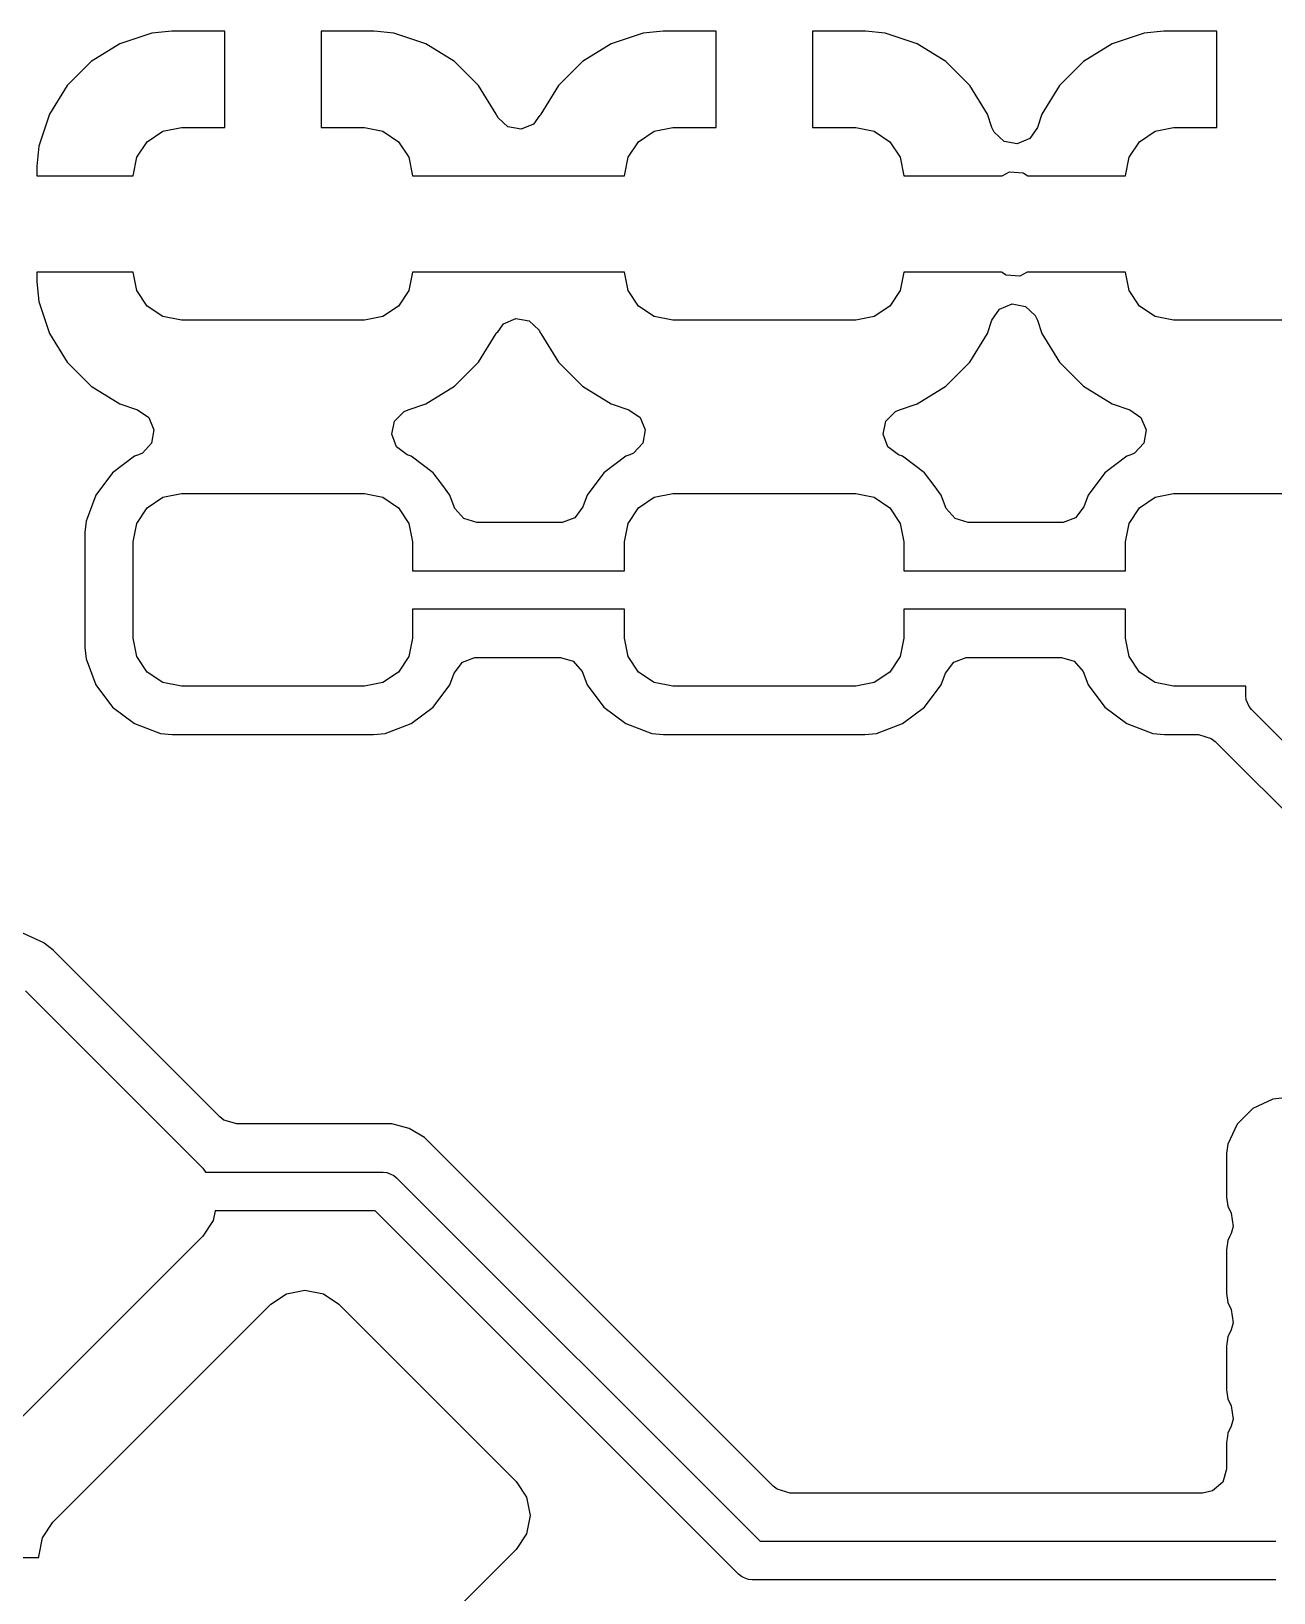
# Model space of a CAD drawing. Extents: x 0 to 90, y 0 to 55.
# Drawn here: x 33.9 to 40.34, y 39.75 to 47.85 of the extents above; entities that cross this region are included whole.
import ezdxf

# ---------------------------------------------------------------- set-up
doc = ezdxf.new("R2010")
doc.units = 0
doc.layers.add('BLACK', color=7, linetype='CONTINUOUS')

msp = doc.modelspace()

# ---------------------------------------------------------------- linework, layer by layer
at = {"layer": 'BLACK', "linetype": 'CONTINUOUS'}
for p, q in [((34.522302, 47.839504), (34.35588, 47.784357)), ((34.625013, 47.849997), (34.522302, 47.839504)), ((34.625028, 47.849998), (34.625013, 47.849997)), ((34.9, 47.849998), (34.625028, 47.849998)), ((34.9, 47.349999), (34.9, 47.849998)), ((35.67498, 47.849998), (35.4, 47.849998)), ((35.4, 47.849998), (35.4, 47.349999)), ((35.77769, 47.839505), (35.67498, 47.849998)), ((35.777697, 47.839504), (35.77769, 47.839505)), ((35.944119, 47.784357), (35.777697, 47.839504)), ((37.072302, 47.839504), (36.90588, 47.784357)), ((37.175013, 47.849997), (37.072302, 47.839504)), ((37.175028, 47.849998), (37.175013, 47.849997)), ((37.45, 47.849998), (37.175028, 47.849998)), ((37.45, 47.349999), (37.45, 47.849998)), ((38.22498, 47.849998), (37.95, 47.849998)), ((37.95, 47.849998), (37.95, 47.349999)), ((38.32769, 47.839505), (38.22498, 47.849998)), ((38.327697, 47.839504), (38.32769, 47.839505)), ((38.494119, 47.784357), (38.327697, 47.839504)), ((39.672302, 47.839504), (39.50588, 47.784357)), ((39.775013, 47.849997), (39.672302, 47.839504)), ((39.775028, 47.849998), (39.775013, 47.849997)), ((40.05, 47.849998), (39.775028, 47.849998)), ((40.05, 47.349999), (40.05, 47.849998)), ((34.355875, 47.784355), (34.206654, 47.692314)), ((34.35588, 47.784357), (34.355875, 47.784355)), ((35.944124, 47.784355), (35.944119, 47.784357)), ((36.093345, 47.692314), (35.944124, 47.784355)), ((36.905875, 47.784355), (36.756654, 47.692314)), ((36.90588, 47.784357), (36.905875, 47.784355)), ((38.494124, 47.784355), (38.494119, 47.784357)), ((38.643345, 47.692314), (38.494124, 47.784355)), ((39.505875, 47.784355), (39.356654, 47.692314)), ((39.50588, 47.784357), (39.505875, 47.784355)), ((34.206654, 47.692314), (34.082684, 47.568344)), ((36.217315, 47.568344), (36.093345, 47.692314)), ((36.756654, 47.692314), (36.632684, 47.568344)), ((38.767315, 47.568344), (38.643345, 47.692314)), ((39.356654, 47.692314), (39.232684, 47.568344)), ((34.082684, 47.568344), (33.990643, 47.419123)), ((36.309356, 47.419123), (36.217315, 47.568344)), ((36.632684, 47.568344), (36.540643, 47.419123)), ((38.859356, 47.419123), (38.767315, 47.568344)), ((39.232684, 47.568344), (39.140643, 47.419123)), ((33.990641, 47.419118), (33.935494, 47.252696)), ((33.990643, 47.419123), (33.990641, 47.419118)), ((36.312408, 47.412578), (36.309356, 47.419123)), ((36.313001, 47.412854), (36.312408, 47.412578)), ((36.318451, 47.400923), (36.313001, 47.412854)), ((36.534771, 47.413893), (36.502947, 47.367914)), ((36.537592, 47.412578), (36.534771, 47.413893)), ((36.540643, 47.419123), (36.537592, 47.412578)), ((38.859358, 47.419118), (38.859356, 47.419123)), ((38.882294, 47.349903), (38.859358, 47.419118)), ((39.140641, 47.419118), (39.117706, 47.349903)), ((39.140643, 47.419123), (39.140641, 47.419118)), ((34.579329, 47.330969), (34.675, 47.349999)), ((34.675, 47.349999), (34.9, 47.349999)), ((35.4, 47.349999), (35.625, 47.349999)), ((35.625, 47.349999), (35.720671, 47.330969)), ((36.369657, 47.353387), (36.318451, 47.400923)), ((36.438435, 47.341082), (36.369657, 47.353387)), ((36.502947, 47.367914), (36.438435, 47.341082)), ((37.129329, 47.330969), (37.225, 47.349999)), ((37.225, 47.349999), (37.45, 47.349999)), ((37.95, 47.349999), (38.175, 47.349999)), ((38.175, 47.349999), (38.270671, 47.330969)), ((38.893442, 47.325493), (38.882294, 47.349903)), ((39.117706, 47.349903), (39.077934, 47.292458)), ((39.729329, 47.330969), (39.825, 47.349999)), ((39.825, 47.349999), (40.05, 47.349999)), ((33.935493, 47.252689), (33.925, 47.149985)), ((33.935494, 47.252696), (33.935493, 47.252689)), ((34.44403, 47.19567), (34.498223, 47.276776)), ((34.498223, 47.276776), (34.579329, 47.330969)), ((35.720671, 47.330969), (35.801777, 47.276776)), ((35.801777, 47.276776), (35.85597, 47.19567)), ((36.99403, 47.19567), (37.048223, 47.276776)), ((37.048223, 47.276776), (37.129329, 47.330969)), ((38.270671, 47.330969), (38.351777, 47.276776)), ((38.351777, 47.276776), (38.40597, 47.19567)), ((38.944642, 47.27795), (38.893442, 47.325493)), ((39.013418, 47.265635), (38.944642, 47.27795)), ((39.077934, 47.292458), (39.013418, 47.265635)), ((39.59403, 47.19567), (39.648223, 47.276776)), ((39.648223, 47.276776), (39.729329, 47.330969)), ((34.425, 47.099999), (34.44403, 47.19567)), ((35.85597, 47.19567), (35.875, 47.099999)), ((36.975, 47.099999), (36.99403, 47.19567)), ((38.40597, 47.19567), (38.425, 47.099999)), ((39.575, 47.099999), (39.59403, 47.19567)), ((33.925, 47.149985), (33.925, 47.099999)), ((33.925, 47.099999), (34.425, 47.099999)), ((35.875, 47.099999), (36.975, 47.099999)), ((38.425, 47.099999), (38.935541, 47.099999)), ((38.935541, 47.099999), (38.973641, 47.120803)), ((38.973641, 47.120803), (39.043333, 47.115819)), ((39.043333, 47.115819), (39.067949, 47.099999)), ((39.067949, 47.099999), (39.575, 47.099999)), ((34.425, 46.599999), (33.925001, 46.599999)), ((33.925001, 46.599999), (33.925001, 46.550012)), ((33.925001, 46.550012), (33.935494, 46.447301)), ((34.44403, 46.504328), (34.425, 46.599999)), ((35.875, 46.599999), (35.85597, 46.504328)), ((36.975, 46.599999), (35.875, 46.599999)), ((36.99403, 46.504328), (36.975, 46.599999)), ((38.425, 46.599999), (38.40597, 46.504328)), ((38.932049, 46.599999), (38.425, 46.599999)), ((38.956666, 46.584178), (38.932049, 46.599999)), ((39.026358, 46.579194), (38.956666, 46.584178)), ((39.064459, 46.599999), (39.026358, 46.579194)), ((39.575, 46.599999), (39.064459, 46.599999)), ((39.59403, 46.504328), (39.575, 46.599999)), ((33.935494, 46.447301), (33.990641, 46.280879)), ((34.498223, 46.423222), (34.44403, 46.504328)), ((35.85597, 46.504328), (35.801777, 46.423222)), ((37.048223, 46.423222), (36.99403, 46.504328)), ((38.40597, 46.504328), (38.351777, 46.423222)), ((39.648223, 46.423222), (39.59403, 46.504328)), ((34.579329, 46.369029), (34.498223, 46.423222)), ((34.675, 46.349999), (34.579329, 46.369029)), ((35.720671, 46.369029), (35.625, 46.349999)), ((35.801777, 46.423222), (35.720671, 46.369029)), ((36.346959, 46.332008), (36.411445, 46.358902)), ((36.411445, 46.358902), (36.480235, 46.346663)), ((37.129329, 46.369029), (37.048223, 46.423222)), ((37.225, 46.349999), (37.129329, 46.369029)), ((38.270671, 46.369029), (38.175, 46.349999)), ((38.351777, 46.423222), (38.270671, 46.369029)), ((38.882293, 46.350093), (38.922065, 46.407538)), ((38.922065, 46.407538), (38.98658, 46.434362)), ((38.98658, 46.434362), (39.055356, 46.422048)), ((39.055356, 46.422048), (39.106557, 46.374505)), ((39.106557, 46.374505), (39.117704, 46.350096)), ((39.729329, 46.369029), (39.648223, 46.423222)), ((39.825, 46.349999), (39.729329, 46.369029)), ((33.990641, 46.280879), (33.990643, 46.280874)), ((33.990643, 46.280874), (34.082684, 46.131653)), ((35.625, 46.349999), (34.675, 46.349999)), ((36.217315, 46.131653), (36.309356, 46.280874)), ((36.309356, 46.280874), (36.312408, 46.28742)), ((36.312408, 46.28742), (36.315246, 46.286096)), ((36.315246, 46.286096), (36.346959, 46.332008)), ((36.480235, 46.346663), (36.531487, 46.299177)), ((36.531487, 46.299177), (36.537002, 46.287145)), ((36.537002, 46.287145), (36.537592, 46.28742)), ((36.537592, 46.28742), (36.540643, 46.280874)), ((36.540643, 46.280874), (36.632684, 46.131653)), ((38.175, 46.349999), (37.225, 46.349999)), ((38.767315, 46.131653), (38.859356, 46.280874)), ((38.859356, 46.280874), (38.859359, 46.280881)), ((38.859359, 46.280881), (38.882293, 46.350093)), ((39.117704, 46.350096), (39.14064, 46.280882)), ((39.14064, 46.280882), (39.140643, 46.280874)), ((39.140643, 46.280874), (39.232684, 46.131653)), ((40.775, 46.349999), (39.825, 46.349999)), ((34.082684, 46.131653), (34.206654, 46.007683)), ((36.093345, 46.007683), (36.217315, 46.131653)), ((36.632684, 46.131653), (36.756654, 46.007683)), ((38.643345, 46.007683), (38.767315, 46.131653)), ((39.232684, 46.131653), (39.356654, 46.007683)), ((34.206654, 46.007683), (34.355875, 45.915642)), ((35.944124, 45.915642), (36.093345, 46.007683)), ((36.756654, 46.007683), (36.905875, 45.915642)), ((38.494124, 45.915642), (38.643345, 46.007683)), ((39.356654, 46.007683), (39.505875, 45.915642)), ((34.355875, 45.915642), (34.355878, 45.915641)), ((34.355878, 45.915641), (34.448138, 45.885069)), ((34.448138, 45.885069), (34.505582, 45.845296)), ((35.782032, 45.826787), (35.831437, 45.876194)), ((35.831437, 45.876194), (35.851862, 45.885069)), ((35.851862, 45.885069), (35.944119, 45.91564)), ((35.944119, 45.91564), (35.944124, 45.915642)), ((36.905875, 45.915642), (36.905878, 45.915641)), ((36.905878, 45.915641), (36.998138, 45.885069)), ((36.998138, 45.885069), (37.055582, 45.845296)), ((38.332032, 45.826787), (38.381437, 45.876194)), ((38.381437, 45.876194), (38.401862, 45.885069)), ((38.401862, 45.885069), (38.494119, 45.91564)), ((38.494119, 45.91564), (38.494124, 45.915642)), ((39.505875, 45.915642), (39.505878, 45.915641)), ((39.505878, 45.915641), (39.598138, 45.885069)), ((39.598138, 45.885069), (39.655582, 45.845296)), ((34.505582, 45.845296), (34.532405, 45.78078)), ((35.767182, 45.758514), (35.782032, 45.826787)), ((37.055582, 45.845296), (37.082405, 45.78078)), ((38.317182, 45.758514), (38.332032, 45.826787)), ((39.655582, 45.845296), (39.682405, 45.78078)), ((34.52009, 45.712004), (34.472546, 45.660804)), ((34.532405, 45.78078), (34.52009, 45.712004)), ((35.791601, 45.69305), (35.767182, 45.758514)), ((37.07009, 45.712004), (37.022546, 45.660804)), ((37.082405, 45.78078), (37.07009, 45.712004)), ((38.341601, 45.69305), (38.317182, 45.758514)), ((39.67009, 45.712004), (39.622546, 45.660804)), ((39.682405, 45.78078), (39.67009, 45.712004)), ((34.432664, 45.643794), (34.317455, 45.557548)), ((34.432673, 45.643799), (34.432664, 45.643794)), ((34.452465, 45.651181), (34.432673, 45.643799)), ((34.472546, 45.660804), (34.452465, 45.651181)), ((35.847533, 45.65118), (35.791601, 45.69305)), ((35.867331, 45.643797), (35.847533, 45.65118)), ((35.982546, 45.557547), (35.867331, 45.643797)), ((36.982664, 45.643794), (36.867455, 45.557548)), ((36.982673, 45.643799), (36.982664, 45.643794)), ((37.002465, 45.651181), (36.982673, 45.643799)), ((37.022546, 45.660804), (37.002465, 45.651181)), ((38.397533, 45.65118), (38.341601, 45.69305)), ((38.417331, 45.643797), (38.397533, 45.65118)), ((38.532546, 45.557547), (38.417331, 45.643797)), ((39.582664, 45.643794), (39.467455, 45.557548)), ((39.582673, 45.643799), (39.582664, 45.643794)), ((39.602465, 45.651181), (39.582673, 45.643799)), ((39.622546, 45.660804), (39.602465, 45.651181)), ((34.317452, 45.557545), (34.231206, 45.442336)), ((34.317455, 45.557548), (34.317452, 45.557545)), ((36.031938, 45.491568), (35.982546, 45.557547)), ((36.867452, 45.557545), (36.781206, 45.442336)), ((36.867455, 45.557548), (36.867452, 45.557545)), ((38.581938, 45.491568), (38.532546, 45.557547)), ((39.467452, 45.557545), (39.381206, 45.442336)), ((39.467455, 45.557548), (39.467452, 45.557545)), ((36.068793, 45.442336), (36.031938, 45.491568)), ((38.618793, 45.442336), (38.581938, 45.491568)), ((34.231204, 45.442332), (34.185647, 45.320186)), ((34.231206, 45.442336), (34.231204, 45.442332)), ((34.498223, 45.376778), (34.579329, 45.430971)), ((34.579329, 45.430971), (34.675, 45.450001)), ((34.675, 45.450001), (35.625, 45.450001)), ((35.625, 45.450001), (35.720671, 45.430971)), ((35.720671, 45.430971), (35.801777, 45.376778)), ((36.068796, 45.442332), (36.068793, 45.442336)), ((36.091609, 45.381168), (36.068796, 45.442332)), ((36.781204, 45.442332), (36.758391, 45.381168)), ((36.781206, 45.442336), (36.781204, 45.442332)), ((37.048223, 45.376778), (37.129329, 45.430971)), ((37.129329, 45.430971), (37.225, 45.450001)), ((37.225, 45.450001), (38.175, 45.450001)), ((38.175, 45.450001), (38.270671, 45.430971)), ((38.270671, 45.430971), (38.351777, 45.376778)), ((38.618796, 45.442332), (38.618793, 45.442336)), ((38.641609, 45.381168), (38.618796, 45.442332)), ((39.381204, 45.442332), (39.358391, 45.381168)), ((39.381206, 45.442336), (39.381204, 45.442332)), ((39.648223, 45.376778), (39.729329, 45.430971)), ((39.729329, 45.430971), (39.825, 45.450001)), ((39.825, 45.450001), (40.775, 45.450001)), ((34.180909, 45.307484), (34.1745, 45.247874)), ((34.185647, 45.320186), (34.180909, 45.307484)), ((34.44403, 45.295672), (34.498223, 45.376778)), ((35.801777, 45.376778), (35.85597, 45.295672)), ((36.094997, 45.37299), (36.091609, 45.381168)), ((36.140752, 45.320186), (36.094997, 45.37299)), ((36.207791, 45.300501), (36.140752, 45.320186)), ((36.71652, 45.325234), (36.651056, 45.300817)), ((36.758391, 45.381168), (36.71652, 45.325234)), ((36.99403, 45.295672), (37.048223, 45.376778)), ((38.351777, 45.376778), (38.40597, 45.295672)), ((38.644997, 45.37299), (38.641609, 45.381168)), ((38.690752, 45.320186), (38.644997, 45.37299)), ((38.757791, 45.300501), (38.690752, 45.320186)), ((39.31652, 45.325234), (39.251056, 45.300817)), ((39.358391, 45.381168), (39.31652, 45.325234)), ((39.59403, 45.295672), (39.648223, 45.376778)), ((34.1745, 45.247874), (34.1745, 45.247865)), ((34.1745, 45.247865), (34.1745, 44.65213)), ((34.425, 45.200001), (34.44403, 45.295672)), ((35.85597, 45.295672), (35.875, 45.200001)), ((36.642209, 45.300501), (36.207791, 45.300501)), ((36.651056, 45.300817), (36.642209, 45.300501)), ((36.975, 45.200001), (36.99403, 45.295672)), ((38.40597, 45.295672), (38.425, 45.200001)), ((39.242209, 45.300501), (38.757791, 45.300501)), ((39.251056, 45.300817), (39.242209, 45.300501)), ((39.575, 45.200001), (39.59403, 45.295672)), ((34.425, 44.700001), (34.425, 45.200001)), ((35.875, 45.200001), (35.875, 45.050001)), ((36.975, 45.050001), (36.975, 45.200001)), ((38.425, 45.200001), (38.425, 45.050001)), ((39.575, 45.050001), (39.575, 45.200001)), ((35.875, 45.050001), (36.975, 45.050001)), ((38.425, 45.050001), (39.575, 45.050001)), ((36.975, 44.850001), (35.875, 44.850001)), ((35.875, 44.850001), (35.875, 44.700001)), ((36.975, 44.700001), (36.975, 44.850001)), ((39.575, 44.850001), (38.425, 44.850001)), ((38.425, 44.850001), (38.425, 44.700001)), ((39.575, 44.700001), (39.575, 44.850001)), ((34.44403, 44.60433), (34.425, 44.700001)), ((35.875, 44.700001), (35.85597, 44.60433)), ((36.99403, 44.60433), (36.975, 44.700001)), ((38.425, 44.700001), (38.40597, 44.60433)), ((39.59403, 44.60433), (39.575, 44.700001)), ((34.1745, 44.65213), (34.174501, 44.652124)), ((34.174501, 44.652124), (34.180908, 44.592517)), ((34.180908, 44.592517), (34.231202, 44.457672)), ((34.498223, 44.523224), (34.44403, 44.60433)), ((35.85597, 44.60433), (35.801777, 44.523224)), ((36.13348, 44.574768), (36.198944, 44.599185)), ((36.198944, 44.599185), (36.207791, 44.599501)), ((36.207791, 44.599501), (36.642209, 44.599501)), ((36.642209, 44.599501), (36.709248, 44.579816)), ((36.709248, 44.579816), (36.755003, 44.527012)), ((37.048223, 44.523224), (36.99403, 44.60433)), ((38.40597, 44.60433), (38.351777, 44.523224)), ((38.68348, 44.574768), (38.748944, 44.599185)), ((38.748944, 44.599185), (38.757791, 44.599501)), ((38.757791, 44.599501), (39.242209, 44.599501)), ((39.242209, 44.599501), (39.309248, 44.579816)), ((39.309248, 44.579816), (39.355003, 44.527012)), ((39.648223, 44.523224), (39.59403, 44.60433)), ((34.579329, 44.469031), (34.498223, 44.523224)), ((35.801777, 44.523224), (35.720671, 44.469031)), ((36.068797, 44.457672), (36.091609, 44.518834)), ((36.091609, 44.518834), (36.13348, 44.574768)), ((36.755003, 44.527012), (36.758391, 44.518834)), ((36.758391, 44.518834), (36.781202, 44.457672)), ((37.129329, 44.469031), (37.048223, 44.523224)), ((38.351777, 44.523224), (38.270671, 44.469031)), ((38.618797, 44.457672), (38.641609, 44.518834)), ((38.641609, 44.518834), (38.68348, 44.574768)), ((39.355003, 44.527012), (39.358391, 44.518834)), ((39.358391, 44.518834), (39.381202, 44.457672)), ((39.729329, 44.469031), (39.648223, 44.523224)), ((34.231202, 44.457672), (34.231206, 44.457665)), ((34.231206, 44.457665), (34.317452, 44.342456)), ((34.675, 44.450001), (34.579329, 44.469031)), ((35.625, 44.450001), (34.675, 44.450001)), ((35.720671, 44.469031), (35.625, 44.450001)), ((35.982547, 44.342456), (36.068793, 44.457665)), ((36.068793, 44.457665), (36.068797, 44.457672)), ((36.781202, 44.457672), (36.781206, 44.457665)), ((36.781206, 44.457665), (36.867452, 44.342456)), ((37.225, 44.450001), (37.129329, 44.469031)), ((38.175, 44.450001), (37.225, 44.450001)), ((38.270671, 44.469031), (38.175, 44.450001)), ((38.532547, 44.342456), (38.618793, 44.457665)), ((38.618793, 44.457665), (38.618797, 44.457672)), ((39.381202, 44.457672), (39.381206, 44.457665)), ((39.381206, 44.457665), (39.467452, 44.342456)), ((39.825, 44.450001), (39.729329, 44.469031)), ((40.2, 44.450001), (39.825, 44.450001)), ((40.2, 44.4), (40.2, 44.450001)), ((34.317452, 44.342456), (34.317455, 44.342453)), ((34.317455, 44.342453), (34.432664, 44.256207)), ((35.867335, 44.256207), (35.982544, 44.342453)), ((35.982544, 44.342453), (35.982547, 44.342456)), ((36.867452, 44.342456), (36.867455, 44.342453)), ((36.867455, 44.342453), (36.982664, 44.256207)), ((38.417335, 44.256207), (38.532544, 44.342453)), ((38.532544, 44.342453), (38.532547, 44.342456)), ((39.467452, 44.342456), (39.467455, 44.342453)), ((39.467455, 44.342453), (39.582664, 44.256207)), ((40.201921, 44.380491), (40.2, 44.4)), ((40.216853, 44.344443), (40.201921, 44.380491)), ((40.229289, 44.329289), (40.216853, 44.344443)), ((34.432664, 44.256207), (34.432671, 44.256203)), ((34.432671, 44.256203), (34.567517, 44.205909)), ((35.732483, 44.205909), (35.867328, 44.256203)), ((35.867328, 44.256203), (35.867335, 44.256207)), ((36.982664, 44.256207), (36.982671, 44.256203)), ((36.982671, 44.256203), (37.117517, 44.205909)), ((38.282483, 44.205909), (38.417328, 44.256203)), ((38.417328, 44.256203), (38.417335, 44.256207)), ((39.582664, 44.256207), (39.582671, 44.256203)), ((39.582671, 44.256203), (39.717517, 44.205909)), ((41.30429, 43.254289), (40.229289, 44.329289)), ((34.567517, 44.205909), (34.567516, 44.205909)), ((34.567516, 44.205909), (34.627116, 44.199502)), ((34.627116, 44.199502), (34.627119, 44.199501)), ((34.627119, 44.199501), (34.627127, 44.199501)), ((34.627127, 44.199501), (34.627134, 44.199501)), ((34.627134, 44.199501), (34.627135, 44.199501)), ((34.627135, 44.199501), (35.67287, 44.199501)), ((35.67287, 44.199501), (35.672876, 44.199502)), ((35.672876, 44.199502), (35.732483, 44.205909)), ((37.117517, 44.205909), (37.117516, 44.205909)), ((37.117516, 44.205909), (37.177116, 44.199502)), ((37.177116, 44.199502), (37.177119, 44.199501)), ((37.177119, 44.199501), (37.177127, 44.199501)), ((37.177127, 44.199501), (37.177134, 44.199501)), ((37.177134, 44.199501), (37.177135, 44.199501)), ((37.177135, 44.199501), (38.22287, 44.199501)), ((38.22287, 44.199501), (38.222876, 44.199502)), ((38.222876, 44.199502), (38.282483, 44.205909)), ((39.717517, 44.205909), (39.717516, 44.205909)), ((39.717516, 44.205909), (39.777116, 44.199502)), ((39.777116, 44.199502), (39.777119, 44.199501)), ((39.777119, 44.199501), (39.777127, 44.199501)), ((39.777127, 44.199501), (39.953454, 44.199501)), ((39.953454, 44.199501), (40.020493, 44.179816)), ((40.020493, 44.179816), (40.041135, 44.163182)), ((40.041135, 44.163182), (41.159786, 43.044531)), ((33.961156, 43.118398), (33.832408, 43.177196)), ((33.963322, 43.117409), (33.961156, 43.118398)), ((34.010005, 43.079789), (33.963322, 43.117409)), ((34.686408, 42.403387), (34.010005, 43.079789)), ((33.866726, 42.868809), (34.785965, 41.94957)), ((34.874727, 42.215068), (34.686408, 42.403387)), ((40.339455, 42.306759), (40.235421, 42.258247)), ((40.386862, 42.312999), (40.339455, 42.306759)), ((40.23542, 42.258246), (40.154253, 42.177079)), ((40.235421, 42.258247), (40.23542, 42.258246)), ((34.895369, 42.198434), (34.874727, 42.215068)), ((34.962408, 42.178749), (34.895369, 42.198434)), ((35.767893, 42.178749), (34.962408, 42.178749)), ((35.767895, 42.178749), (35.767893, 42.178749)), ((35.857039, 42.154863), (35.767895, 42.178749)), ((35.936963, 42.108719), (35.857039, 42.154863)), ((40.154253, 42.177079), (40.10574, 42.073043)), ((36.866151, 41.179531), (35.936963, 42.108719)), ((40.10574, 42.073043), (40.0995, 42.02564)), ((40.0995, 42.02564), (40.0995, 41.799368)), ((34.785965, 41.94957), (34.800211, 41.928249)), ((34.800211, 41.928249), (35.721751, 41.928249)), ((35.721751, 41.928249), (35.74126, 41.926328)), ((35.74126, 41.926328), (35.777308, 41.911396)), ((35.777308, 41.911396), (35.792462, 41.89896)), ((35.792462, 41.89896), (37.678922, 40.0125)), ((40.0995, 41.799368), (40.099501, 41.799362)), ((40.099501, 41.799362), (40.105741, 41.751955)), ((40.105741, 41.751955), (40.105742, 41.751953)), ((40.105742, 41.751953), (40.105742, 41.751951)), ((40.105742, 41.751951), (40.123018, 41.714903)), ((34.840158, 41.677122), (34.785965, 41.596016)), ((34.850328, 41.728249), (34.840158, 41.677122)), ((35.680329, 41.728249), (34.850328, 41.728249)), ((37.566789, 39.841789), (35.680329, 41.728249)), ((40.123018, 41.714903), (40.133509, 41.645825)), ((34.785965, 41.596016), (33.654594, 40.464645)), ((40.114741, 41.592345), (40.105741, 41.573045)), ((40.123018, 41.610096), (40.114741, 41.592345)), ((40.133509, 41.645825), (40.123018, 41.610096)), ((40.10574, 41.573041), (40.0995, 41.52564)), ((40.0995, 41.52564), (40.0995, 41.299368)), ((40.105741, 41.573045), (40.10574, 41.573041)), ((35.139518, 41.242463), (35.220624, 41.296656)), ((35.220624, 41.296656), (35.316295, 41.315686)), ((35.316295, 41.315686), (35.411966, 41.296656)), ((35.411966, 41.296656), (35.493072, 41.242463)), ((40.0995, 41.299368), (40.099697, 41.297873)), ((40.099697, 41.297873), (40.105741, 41.251955)), ((34.008147, 40.111092), (35.139518, 41.242463)), ((35.493072, 41.242463), (36.412311, 40.323224)), ((37.746363, 40.299319), (36.866151, 41.179531)), ((40.105741, 41.251955), (40.105742, 41.251953)), ((40.105742, 41.251953), (40.105742, 41.251951)), ((40.105742, 41.251951), (40.123018, 41.214903)), ((40.123018, 41.214903), (40.133509, 41.145825)), ((40.123018, 41.110096), (40.105741, 41.073045)), ((40.133509, 41.145825), (40.123018, 41.110096)), ((40.10574, 41.073041), (40.0995, 41.02564)), ((40.0995, 41.02564), (40.0995, 40.799368)), ((40.105741, 41.073045), (40.10574, 41.073041)), ((40.0995, 40.799368), (40.099501, 40.799362)), ((40.099501, 40.799362), (40.105741, 40.751955)), ((40.105741, 40.751955), (40.105742, 40.751953)), ((40.105742, 40.751953), (40.105742, 40.751951)), ((40.105742, 40.751951), (40.123018, 40.714903)), ((40.123018, 40.714903), (40.133509, 40.645825)), ((40.123018, 40.610096), (40.105741, 40.573045)), ((40.133509, 40.645825), (40.123018, 40.610096)), ((40.102199, 40.546144), (40.0995, 40.525639)), ((40.0995, 40.525639), (40.0995, 40.412511)), ((40.10574, 40.573041), (40.102199, 40.546144)), ((40.105741, 40.573045), (40.10574, 40.573041)), ((40.099501, 40.387001), (40.079817, 40.319961)), ((40.0995, 40.412511), (40.099501, 40.387001)), ((36.412311, 40.323224), (36.466504, 40.242118)), ((37.767005, 40.282685), (37.746363, 40.299319)), ((37.834044, 40.263), (37.767005, 40.282685)), ((40.079817, 40.319961), (40.027013, 40.274206)), ((36.466504, 40.242118), (36.485534, 40.146447)), ((39.975501, 40.263), (37.834044, 40.263)), ((40.027013, 40.274206), (39.975501, 40.263)), ((36.485534, 40.146447), (36.466504, 40.050776)), ((33.953954, 40.029986), (34.008147, 40.111092)), ((36.466504, 40.050776), (36.412311, 39.96967)), ((33.934924, 39.934315), (33.953954, 40.029986)), ((36.412311, 39.96967), (35.28094, 38.838299)), ((37.678922, 40.0125), (40.354973, 40.0125)), ((32.706066, 39.928249), (33.936131, 39.928249)), ((33.936131, 39.928249), (33.934924, 39.934315)), ((37.581942, 39.829353), (37.566789, 39.841789)), ((37.5925, 39.824979), (37.581942, 39.829353)), ((37.617991, 39.814421), (37.5925, 39.824979)), ((37.6375, 39.8125), (37.617991, 39.814421)), ((40.354973, 39.8125), (37.6375, 39.8125))]:
    msp.add_line(p, q, dxfattribs=at)

doc.saveas('drawing.dxf')
